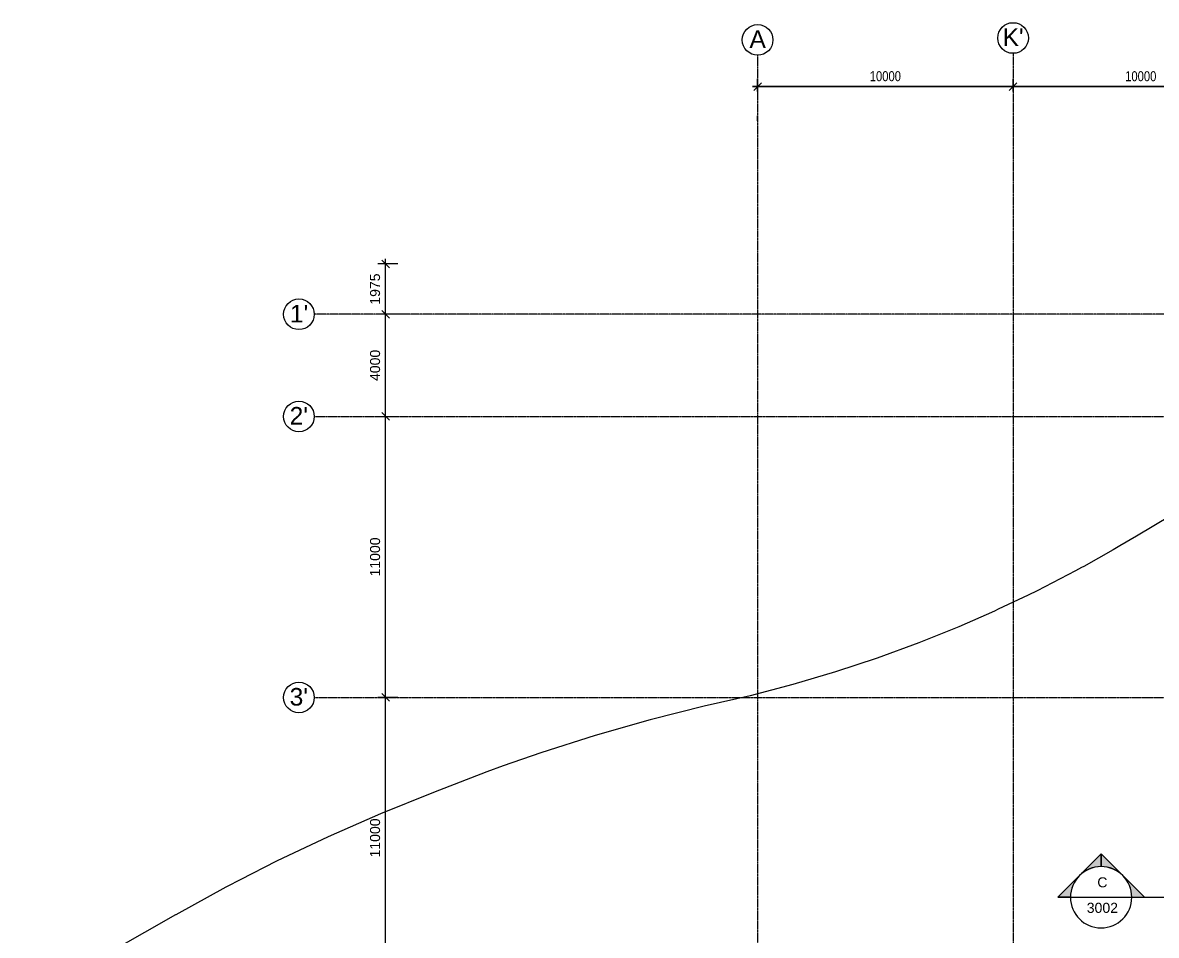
# Model space of a CAD drawing. Header units: millimetres. Extents: x -1578195 to 622687, y -255792 to 391308.
# Drawn here: x -21925 to 22461, y 176145 to 211873 of the extents above; entities that cross this region are included whole.
import ezdxf

# ---------------------------------------------------------------- set-up
doc = ezdxf.new("R2010")
doc.units = ezdxf.units.MM
doc.linetypes.add('Grid Line', pattern=[21, 12, -3, 3, -3])
for name, color, linetype, lineweight in [('A-ANNO-DIMS', 7, 'Continuous', 9), ('A-FLOR', 7, 'Continuous', 18), ('Dims-M_ANCILLARYBUILDING1-F_dwg-1', 7, 'Continuous', 9), ('S-GRID-1', 7, 'Grid Line', 5), ('S-GRID-IDEN', 7, 'Continuous', 5), ('UNDERLINE', 10, 'Continuous', 35)]:
    doc.layers.add(name, color=color, linetype=linetype, lineweight=lineweight)
doc.layers.add('A-WALL-PATT-1', color=7, linetype='Continuous', lineweight=9, true_color=0x009369)
doc.styles.add('Arial', font='arial.ttf', dxfattribs={"height": 393.413174})
doc.styles.add('Arial_1', font='arial.ttf', dxfattribs={"height": 1.475299})
doc.styles.add('Arial_11', font='arial.ttf', dxfattribs={"width": 0.8, "height": 12.5})
doc.styles.add('Arial_4', font='arial.ttf', dxfattribs={"height": 688.473054})
doc.dimstyles.new('Diagonal_-_2_0mm_Arial', dxfattribs={"dimscale": 304.8, "dimtxt": 500, "dimasz": 0.984252, "dimexe": 0.984252, "dimexo": 0.984252, "dimgap": 0.656168, "dimtad": 1, "dimdec": 0, "dimrnd": 5, "dimzin": 0, "dimdsep": 46, "dimtxsty": 'Arial_11', "dimblk1": 'OBLIQUE', "dimblk2": 'OBLIQUE', "dimsah": 1, "dimcen": 0.09, "dimdle": 0.656168, "dimadec": 0, "dimazin": 0, "dimtfac": 1, "dimtdec": 4, "dimtix": 1, "dimtmove": 0, "dimatfit": 3, "dimfxl": 1, "dimtvp": 1, "dimtolj": 1, "dimtzin": 0, "dimarcsym": 2})

# ---------------------------------------------------------------- blocks, each defined once
blk = doc.blocks.new('Grid - 3mm-2917264-B1_F PLAN _2 OF 2_')
at = {"layer": 'S-GRID-IDEN'}
blk.add_circle((0, 0), 3, dxfattribs=at)
blk = doc.blocks.new('Section - Section Head - Filled-1049-0510')
at = {"layer": 'Dims-M_ANCILLARYBUILDING1-F_dwg-1'}
h = blk.add_hatch(color=256, dxfattribs=at)
edge = h.paths.add_edge_path(flags=0)
edge.add_line((-6, 8.49), (-6, 6))
edge.add_arc((-6, 0), 6, 90, 135)
edge.add_line((-10.24, 4.24), (-6, 8.49))
h = blk.add_hatch(color=256, dxfattribs=at)
edge = h.paths.add_edge_path(flags=0)
edge.add_line((-6, 8.49), (-1.76, 4.24))
edge.add_arc((-6, 0), 6, 45, 90)
edge.add_line((-6, 6), (-6, 8.49))
h = blk.add_hatch(color=256, dxfattribs=at)
edge = h.paths.add_edge_path(flags=0)
edge.add_line((-14.49, 0), (-10.24, 4.24))
edge.add_arc((-6, 0), 6, 135, 180)
edge.add_line((-12, 0), (-14.49, 0))
h = blk.add_hatch(color=256, dxfattribs=at)
edge = h.paths.add_edge_path(flags=0)
edge.add_line((2.49, 0), (0, 0))
edge.add_arc((-6, 0), 6, 360, 405)
edge.add_line((-1.76, 4.24), (2.49, 0))
for p, q in [((-6, 8.49), (-14.49, 0)), ((-6, 8.49), (-10.24, 4.24)), ((-6, 8.49), (2.49, 0)), ((-6, 6), (-6, 8.49)), ((-6, 8.49), (-6, 6)), ((-1.76, 4.24), (-6, 8.49)), ((-10.24, 4.24), (-14.49, 0)), ((2.49, 0), (-1.76, 4.24)), ((-12, 0), (-14.49, 0)), ((-14.49, 0), (-12, 0)), ((0, 0), (2.49, 0)), ((0, 0), (2.49, 0))]:
    blk.add_line(p, q, dxfattribs=at)
for start, end in [(0, 180), (90, 135), (45, 90), (135, 180), (0, 45), (180, 0)]:
    blk.add_arc((-6, 0), 6, start, end, dxfattribs=at)
blk = doc.blocks.new('A$C2C6E4749')
at = {"layer": 'Dims-M_ANCILLARYBUILDING1-F_dwg-1'}
for p, q in [((-28253, 3178), (-25853, 3178)), ((-25853, 3178), (-22877, 3178))]:
    blk.add_line(p, q, dxfattribs=at)
at = {"layer": 'Dims-M_ANCILLARYBUILDING1-F_dwg-1', "xscale": 199.9999999999998, "yscale": 199.9999999999998, "zscale": 199.9999999999998}
blk.add_blockref('Section - Section Head - Filled-1049-0510', (-25853, 3178), dxfattribs=at)
at = {"layer": 'Dims-M_ANCILLARYBUILDING1-F_dwg-1', "attachment_point": 2, "line_spacing_factor": 0.938532, "style": 'Arial_1'}
for s, insert, char_height, width in [('C', (-27003, 3960), 393, 398.37), ('3002', (-27003, 2962), 393.4, 1459.1)]:
    blk.add_mtext(s, dxfattribs=dict(at, insert=insert, char_height=char_height, width=width))
blk = doc.blocks.new('Dims-B1-FPLAN_2OF2__dwg__Oblique-5772980-B1_F PLAN _2 OF 2_')
at = {"layer": 'A-ANNO-DIMS'}
blk.add_line((-0.5, -0.5), (0.5, 0.5), dxfattribs=at)
blk = doc.blocks.new('_Oblique')
at = {"color": 0, "linetype": 'ByBlock', "lineweight": -2}
blk.add_line((-0.5, -0.5), (0.5, 0.5), dxfattribs=at)
blk = doc.blocks.new('*D183')
at = {"layer": 'A-ANNO-DIMS', "color": 0, "lineweight": -2, "transparency": 16777216}
for p, q in [((6851, 209174), (6851, 209674)), ((16851, 209174), (16851, 209674)), ((6651, 209374), (17051, 209374))]:
    blk.add_line(p, q, dxfattribs=at)
at = {"layer": 'Defpoints', "color": 0, "transparency": 16777216}
for p in [(16851, 209374), (6851, 208874), (16851, 208874)]:
    blk.add_point(p, dxfattribs=at)
at = {"layer": 'A-ANNO-DIMS', "color": 0, "lineweight": -2, "transparency": 16777216, "xscale": 299.9999999999999, "yscale": 299.9999999999999, "zscale": 299.9999999999999, "rotation": 180}
blk.add_blockref('_Oblique', (6851, 209374), dxfattribs=at)
at = {"layer": 'A-ANNO-DIMS', "color": 0, "lineweight": -2, "transparency": 16777216, "xscale": 299.9999999999999, "yscale": 299.9999999999999, "zscale": 299.9999999999999}
blk.add_blockref('_Oblique', (16851, 209374), dxfattribs=at)
at = {"layer": 'A-ANNO-DIMS', "color": 0, "transparency": 16777216, "insert": (11851, 209775), "char_height": 12.5, "attachment_point": 5, "style": 'Arial_11'}
blk.add_mtext('\\A1;{\\H31.473x;10000}', dxfattribs=at)
blk = doc.blocks.new('*D184')
at = {"layer": 'A-ANNO-DIMS', "color": 0, "lineweight": -2, "transparency": 16777216}
for p, q in [((16851, 209174), (16851, 209674)), ((26851, 209174), (26851, 209674)), ((16651, 209374), (27051, 209374))]:
    blk.add_line(p, q, dxfattribs=at)
at = {"layer": 'Defpoints', "color": 0, "transparency": 16777216}
for p in [(26851, 209374), (16851, 208874), (26851, 208874)]:
    blk.add_point(p, dxfattribs=at)
at = {"layer": 'A-ANNO-DIMS', "color": 0, "lineweight": -2, "transparency": 16777216, "xscale": 299.9999999999999, "yscale": 299.9999999999999, "zscale": 299.9999999999999, "rotation": 180}
blk.add_blockref('_Oblique', (16851, 209374), dxfattribs=at)
at = {"layer": 'A-ANNO-DIMS', "color": 0, "lineweight": -2, "transparency": 16777216, "xscale": 299.9999999999999, "yscale": 299.9999999999999, "zscale": 299.9999999999999}
blk.add_blockref('_Oblique', (26851, 209374), dxfattribs=at)
at = {"layer": 'A-ANNO-DIMS', "color": 0, "transparency": 16777216, "insert": (21851, 209774), "char_height": 12.5, "attachment_point": 5, "style": 'Arial_11'}
blk.add_mtext('\\A1;{\\H31.473x;10000}', dxfattribs=at)
blk = doc.blocks.new('TRA')
at = {"layer": 'A-FLOR', "flags": 128}
blk.add_lwpolyline([(-535191, 196511), (-543134, 191767), (-543781, 191390), (-544045, 191236), (-545199, 190588), (-545290, 190539), (-545522, 190413), (-547024, 189637), (-547379, 189462), (-548548, 188908), (-548694, 188841), (-550094, 188227), (-551659, 187595), (-553284, 186999), (-554926, 186455), (-556584, 185964), (-558256, 185526), (-559940, 185143), (-560003, 185128), (-562174, 184576), (-564327, 183961), (-566461, 183283), (-567930, 182775), (-568572, 182542), (-570660, 181740), (-572734, 180902), (-574781, 180003), (-576802, 179044), (-578235, 178319), (-578735, 178057), (-578793, 178026), (-580753, 176950), (-580764, 176944), (-586744, 173544)], dxfattribs=at)

msp = doc.modelspace()

# ---------------------------------------------------------------- linework, layer by layer
at = {"layer": 'A-ANNO-DIMS'}
for p, q in [((-7232.3, 202430.8), (-8013.3, 202430.8)), ((-7713.3, 132806.2), (-7713.3, 202630.8))]:
    msp.add_line(p, q, dxfattribs=at)
at = {"layer": 'A-ANNO-DIMS', "flags": 128}
for points in [[(6851.4, 208032), (6851.4, 208227.9)], [(16851.5, 208227.9), (16851.5, 208032)], [(-7232.3, 200456.2), (-8013.3, 200456.2)], [(-8013.3, 196456.2), (-7232.3, 196456.2)], [(-7232.3, 185456.2), (-8013.3, 185456.2)]]:
    msp.add_lwpolyline(points, dxfattribs=at)
at = {"layer": 'S-GRID-1'}
for p, q in [((6851.5, 210596.3), (6851, 124617)), ((16851.5, 210672.6), (16851, 124617)), ((128177.6, 200455.5), (-10507.9, 200456.2)), ((-10507.9, 196456.2), (128177.6, 196455.5)), ((-10508, 185456.2), (128177.5, 185455.5))]:
    msp.add_line(p, q, dxfattribs=at)

# ---------------------------------------------------------------- block references
at = {"xscale": 300, "yscale": 300, "zscale": 300}
for p, rotation in [((-7713.3, 202430.8), 90), ((-7713.3, 200456.2), 90), ((-7713.3, 200456.2), 270), ((-7713.3, 196456.2), 90), ((-7713.3, 196456.2), 270), ((-7713.3, 185456.2), 90), ((-7713.3, 185456.2), 270)]:
    msp.add_blockref('Dims-B1-FPLAN_2OF2__dwg__Oblique-5772980-B1_F PLAN _2 OF 2_', p, dxfattribs=dict(at, rotation=rotation))
at = {"layer": 'A-WALL-PATT-1'}
msp.add_blockref('A$C2C6E4749', (47351.3, 174455.9), dxfattribs=at)
at = {"layer": 'S-GRID-IDEN', "xscale": 199.9999999999998, "yscale": 199.9999999999998, "zscale": 199.9999999999998}
for p, rotation in [((6851.5, 211196.3), 179.9996999996851), ((16851.5, 211272.6), 179.9996999996851), ((-11107.9, 200456.2), 89.99969999999958), ((-11107.9, 196456.2), 269.9996999999992), ((-11108, 185456.2), 269.9996999999992)]:
    msp.add_blockref('Grid - 3mm-2917264-B1_F PLAN _2 OF 2_', p, dxfattribs=dict(at, rotation=rotation))
at = {"layer": 'UNDERLINE'}
msp.add_blockref('TRA', (564819.1, 0), dxfattribs=at)

# ---------------------------------------------------------------- texts
at = {"layer": 'A-ANNO-DIMS', "char_height": 393.41, "attachment_point": 2, "rotation": 90, "line_spacing_factor": 0.938532, "style": 'Arial'}
for s, insert, width in [('1975', (-8326, 201443.5), 1459.2), ('4000', (-8326, 198456.2), 1459.2), ('11000', (-8326, 190956.2), 1824), ('11000', (-8326, 179956.1), 1824)]:
    msp.add_mtext(s, dxfattribs=dict(at, insert=insert, width=width))
at = {"layer": 'S-GRID-IDEN', "attachment_point": 2, "line_spacing_factor": 0.938532, "style": 'Arial_4'}
for s, insert, char_height, width in [('A', (6851.7, 211572.2), 688.5, 764.362), ("K'", (16851.7, 211648.5), 688.47, 982.752), ("1'", (-11102.8, 200826.8), 688.47, 856.758), ("2'", (-11113.1, 196827.3), 688.47, 856.758), ("3'", (-11113.2, 185827.3), 688.47, 856.758)]:
    msp.add_mtext(s, dxfattribs=dict(at, insert=insert, char_height=char_height, width=width))

# ---------------------------------------------------------------- dimensions: what is measured, and where the dimension line sits
at = {"layer": 'A-ANNO-DIMS'}
for base, p1, p2, picture, middle in [((16851.5, 209373.7), (6851.4, 208873.7), (16851.5, 208873.6), '*D183', (11851.4, 209774.5)), ((26851.5, 209373.6), (16851.4, 208873.6), (26851.5, 208873.6), '*D184', (21851.4, 209774.5))]:
    dim = msp.add_linear_dim(base=base, p1=p1, p2=p2, text='{\\H31.473x;<>}', dimstyle='Diagonal_-_2_0mm_Arial', override={"dimpost": '<>', "dimtmove": 1, "dimarcsym": 2}, dxfattribs=at)
    dim.commit()
    dim.dimension.update_dxf_attribs({"geometry": picture, "text_midpoint": middle})

doc.saveas('drawing.dxf')
